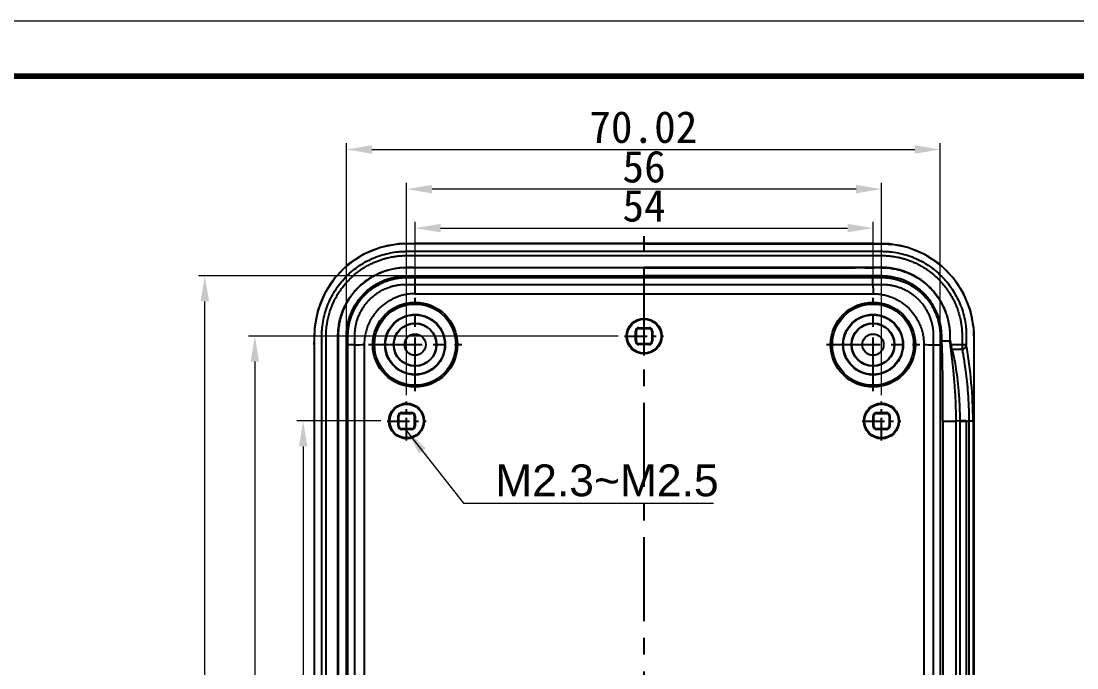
# Model space of a CAD drawing. Header units: millimetres. Extents: x 209 to 585, y 129 to 391.
# Drawn here: x 333.1 to 457.6, y 314.4 to 390.7 of the extents above; entities that cross this region are included whole.
import ezdxf

# ---------------------------------------------------------------- set-up
doc = ezdxf.new("R2010")
doc.units = ezdxf.units.MM
doc.linetypes.add('CENTER', pattern=[50.8, 31.75, -6.35, 6.35, -6.35])
doc.layers.add('02___PRT_ALL_AXES', color=7, linetype='Continuous')
doc.layers.add('06___PRT_ALL_SURFS', color=7, linetype='Continuous')
doc.layers.add('dim', color=82, linetype='Continuous', lineweight=9)
doc.layers.add('from', color=7, linetype='Continuous', lineweight=13)
doc.styles.add('宋体', font='SimSun.ttf')
doc.dimstyles.new('YanXiu', dxfattribs={"dimscale": 1.5, "dimtxt": 2.5, "dimasz": 2.2, "dimexe": 0.65, "dimexo": 0.65, "dimgap": 0.5, "dimtad": 1, "dimdsep": 46, "dimtxsty": '宋体', "dimcen": 0, "dimclrd": 3, "dimclre": 3, "dimclrt": 3, "dimazin": 2, "dimtfac": 1, "dimtofl": 0, "dimtmove": 0, "dimatfit": 3, "dimfxl": 0, "dimlwd": 5, "dimlwe": 5, "dimarcsym": 0})

# ---------------------------------------------------------------- blocks, each defined once
blk = doc.blocks.new('*D1')
at = {"layer": 'Defpoints', "color": 0}
for p in [(404.22, 353.54), (360.62, 253.54), (404.22, 253.54)]:
    blk.add_point(p, dxfattribs=at)
at = {"layer": 'dim', "color": 3, "lineweight": 5}
for p, q in [((403.47, 353.54), (359.87, 353.54)), ((360.62, 350.54), (360.62, 256.54)), ((403.47, 253.54), (359.87, 253.54))]:
    blk.add_line(p, q, dxfattribs=at)
at = {"layer": 'dim', "color": 3}
for points in [[(360.12, 350.54), (361.12, 350.54), (360.62, 353.54)], [(360.12, 256.54), (361.12, 256.54), (360.62, 253.54)]]:
    blk.add_solid(points, dxfattribs=at)
at = {"layer": 'dim', "color": 3, "insert": (358, 303.54), "char_height": 3.75, "attachment_point": 5, "rotation": 90, "style": '宋体'}
blk.add_mtext('100', dxfattribs=at)
blk = doc.blocks.new('*D2')
at = {"layer": 'Defpoints', "color": 0}
for p in [(376.22, 343.54), (366.32, 263.54), (376.22, 263.54)]:
    blk.add_point(p, dxfattribs=at)
at = {"layer": 'dim', "color": 3, "lineweight": 5}
for p, q in [((375.47, 343.54), (365.57, 343.54)), ((366.32, 340.54), (366.32, 266.54)), ((375.47, 263.54), (365.57, 263.54))]:
    blk.add_line(p, q, dxfattribs=at)
at = {"layer": 'dim', "color": 3}
for points in [[(365.82, 340.54), (366.82, 340.54), (366.32, 343.54)], [(365.82, 266.54), (366.82, 266.54), (366.32, 263.54)]]:
    blk.add_solid(points, dxfattribs=at)
at = {"layer": 'dim', "color": 3, "insert": (363.7, 303.54), "char_height": 3.75, "attachment_point": 5, "rotation": 90, "style": '宋体'}
blk.add_mtext('80', dxfattribs=at)
blk = doc.blocks.new('*D3')
at = {"layer": 'Defpoints', "color": 0}
for p in [(378.52, 370.87), (378.52, 345.83), (434.52, 345.83)]:
    blk.add_point(p, dxfattribs=at)
at = {"layer": 'dim', "color": 3, "lineweight": 5}
for p, q in [((378.52, 346.58), (378.52, 371.62)), ((434.52, 346.58), (434.52, 371.62)), ((431.52, 370.87), (381.52, 370.87))]:
    blk.add_line(p, q, dxfattribs=at)
at = {"layer": 'dim', "color": 3}
for points in [[(381.52, 371.37), (381.52, 370.37), (378.52, 370.87)], [(431.52, 371.37), (431.52, 370.37), (434.52, 370.87)]]:
    blk.add_solid(points, dxfattribs=at)
at = {"layer": 'dim', "color": 3, "insert": (406.52, 373.5), "char_height": 3.75, "attachment_point": 5, "style": '宋体'}
blk.add_mtext('56', dxfattribs=at)
blk = doc.blocks.new('*D4')
at = {"layer": 'Defpoints', "color": 0}
for p in [(433.52, 366.27), (379.52, 358.04), (433.52, 358.04)]:
    blk.add_point(p, dxfattribs=at)
at = {"layer": 'dim', "color": 3, "lineweight": 5}
for p, q in [((379.52, 358.78), (379.52, 367.02)), ((382.52, 366.27), (430.52, 366.27)), ((433.52, 358.78), (433.52, 367.02))]:
    blk.add_line(p, q, dxfattribs=at)
at = {"layer": 'dim', "color": 3}
for points in [[(382.52, 366.77), (382.52, 365.77), (379.52, 366.27)], [(430.52, 366.77), (430.52, 365.77), (433.52, 366.27)]]:
    blk.add_solid(points, dxfattribs=at)
at = {"layer": 'dim', "color": 3, "insert": (406.52, 368.89), "char_height": 3.75, "attachment_point": 5, "style": '宋体'}
blk.add_mtext('54', dxfattribs=at)
blk = doc.blocks.new('*D9')
at = {"layer": 'Defpoints', "color": 0}
for p in [(354.72, 360.64), (406.52, 360.64), (406.52, 245.46)]:
    blk.add_point(p, dxfattribs=at)
at = {"layer": 'dim', "color": 3, "lineweight": 5}
for p, q in [((405.77, 360.64), (353.97, 360.64)), ((354.72, 248.46), (354.72, 357.64)), ((405.77, 245.46), (353.97, 245.46))]:
    blk.add_line(p, q, dxfattribs=at)
at = {"layer": 'dim', "color": 3}
for points in [[(354.22, 357.64), (355.22, 357.64), (354.72, 360.64)], [(354.22, 248.46), (355.22, 248.46), (354.72, 245.46)]]:
    blk.add_solid(points, dxfattribs=at)
at = {"layer": 'dim', "color": 3, "insert": (352.1, 303.05), "char_height": 3.75, "attachment_point": 5, "rotation": 90, "style": '宋体'}
blk.add_mtext('115.17', dxfattribs=at)
blk = doc.blocks.new('*D10')
at = {"layer": 'Defpoints', "color": 0}
for p in [(441.44, 375.54), (371.42, 352.53), (441.44, 352.53)]:
    blk.add_point(p, dxfattribs=at)
at = {"layer": 'dim', "color": 3, "lineweight": 5}
for p, q in [((371.42, 353.28), (371.42, 376.29)), ((441.44, 353.28), (441.44, 376.29)), ((374.42, 375.54), (438.44, 375.54))]:
    blk.add_line(p, q, dxfattribs=at)
at = {"layer": 'dim', "color": 3}
for points in [[(374.42, 376.04), (374.42, 375.04), (371.42, 375.54)], [(438.44, 376.04), (438.44, 375.04), (441.44, 375.54)]]:
    blk.add_solid(points, dxfattribs=at)
at = {"layer": 'dim', "color": 3, "insert": (406.43, 378.16), "char_height": 3.75, "attachment_point": 5, "style": '宋体'}
blk.add_mtext('70.02', dxfattribs=at)

msp = doc.modelspace()

# ---------------------------------------------------------------- linework, layer by layer
at = {"color": 7, "linetype": 'Continuous'}
for p, q in [((406.519, 361.609), (406.519, 361.635)), ((379.519, 358.535), (433.519, 358.535)), ((405.519, 352.935), (405.519, 354.135)), ((405.615, 354.135), (405.519, 354.135)), ((405.615, 352.935), (405.615, 354.135)), ((405.919, 354.439), (405.919, 354.535)), ((405.919, 354.535), (407.119, 354.535)), ((405.919, 354.439), (407.119, 354.439)), ((407.119, 354.439), (407.119, 354.535)), ((407.423, 354.135), (407.423, 352.935)), ((407.423, 354.135), (407.519, 354.135)), ((407.519, 354.135), (407.519, 352.935)), ((405.615, 352.935), (405.519, 352.935)), ((405.919, 352.631), (405.919, 352.535)), ((407.119, 352.631), (405.919, 352.631)), ((407.119, 352.535), (405.919, 352.535)), ((407.119, 352.631), (407.119, 352.535)), ((407.423, 352.935), (407.519, 352.935)), ((441.62, 352.982), (442.617, 352.982)), ((442.62, 353.101), (442.594, 353.099)), ((444.521, 352.521), (442.733, 352.521)), ((444.021, 352.521), (444.021, 352.022)), ((442.836, 352.022), (444.021, 352.022)), ((377.519, 342.935), (377.519, 344.135)), ((377.615, 344.135), (377.519, 344.135)), ((377.615, 342.935), (377.615, 344.135)), ((377.919, 344.439), (377.919, 344.535)), ((377.919, 344.535), (379.119, 344.535)), ((377.919, 344.439), (379.119, 344.439)), ((379.119, 344.439), (379.119, 344.535)), ((379.423, 344.135), (379.423, 342.935)), ((379.423, 344.135), (379.519, 344.135)), ((379.519, 344.135), (379.519, 342.935)), ((433.519, 342.935), (433.519, 344.135)), ((433.615, 344.135), (433.519, 344.135)), ((433.615, 342.935), (433.615, 344.135)), ((433.919, 344.439), (433.919, 344.535)), ((433.919, 344.535), (435.119, 344.535)), ((433.919, 344.439), (435.119, 344.439)), ((435.119, 344.439), (435.119, 344.535)), ((435.423, 344.135), (435.423, 342.935)), ((435.423, 344.135), (435.519, 344.135)), ((435.519, 344.135), (435.519, 342.935)), ((377.615, 342.935), (377.519, 342.935)), ((377.919, 342.631), (377.919, 342.535)), ((379.119, 342.631), (377.919, 342.631)), ((379.119, 342.535), (377.919, 342.535)), ((379.119, 342.631), (379.119, 342.535)), ((379.423, 342.935), (379.519, 342.935)), ((433.615, 342.935), (433.519, 342.935)), ((433.919, 342.631), (433.919, 342.535)), ((435.119, 342.631), (433.919, 342.631)), ((435.119, 342.535), (433.919, 342.535)), ((435.119, 342.631), (435.119, 342.535)), ((435.423, 342.935), (435.519, 342.935)), ((441.767, 343.535), (441.767, 263.535)), ((441.767, 343.535), (443.318, 343.535)), ((443.789, 343.548), (443.318, 343.535)), ((443.318, 263.535), (443.318, 343.535)), ((444.503, 343.548), (443.789, 343.548)), ((443.789, 343.548), (443.803, 343.535)), ((443.803, 343.535), (444.489, 343.535)), ((443.803, 263.535), (443.803, 343.535)), ((444.503, 343.548), (444.489, 343.535)), ((444.489, 343.535), (444.489, 263.535)), ((444.503, 343.548), (444.503, 263.522)), ((445.312, 343.535), (444.819, 343.535)), ((444.819, 343.534), (444.819, 263.535)), ((445.312, 343.535), (445.312, 263.535))]:
    msp.add_line(p, q, dxfattribs=at)
at = {"color": 1, "linetype": 'CENTER', "ltscale": 0.2}
for p, q in [((379.519, 347.035), (379.519, 358.035)), ((374.019, 352.535), (385.019, 352.535))]:
    msp.add_line(p, q, dxfattribs=at)
at = {"color": 1, "linetype": 'CENTER', "ltscale": 0.083491}
for p, q in [((406.519, 351.239), (406.519, 355.831)), ((404.223, 353.535), (408.815, 353.535)), ((378.519, 341.239), (378.519, 345.831)), ((434.519, 341.239), (434.519, 345.831)), ((376.223, 343.535), (380.815, 343.535)), ((432.223, 343.535), (436.815, 343.535))]:
    msp.add_line(p, q, dxfattribs=at)
at = {"color": 7, "linetype": 'Continuous'}
for centre, radius in [((379.519, 352.535), 5), ((379.519, 352.535), 4.79), ((379.519, 352.535), 3.5), ((379.519, 352.535), 2.535), ((379.519, 352.535), 2.5), ((406.519, 353.535), 2.087), ((406.519, 353.535), 2), ((379.519, 352.535), 1.25), ((378.519, 343.535), 2.087), ((378.519, 343.535), 2), ((434.519, 343.535), 2.087), ((434.519, 343.535), 2)]:
    msp.add_circle(centre, radius, dxfattribs=at)
for centre, radius, start, end in [((27.281, 360.377), 352.243, 359.70042, 359.879), ((785.757, 360.377), 352.243, 180.121, 180.29958), ((405.919, 354.135), 0.4, 90, 180), ((405.919, 354.135), 0.304, 90, 180), ((407.119, 354.135), 0.4, 0, 90), ((407.119, 354.135), 0.304, 0, 90), ((371.591, 777.692), 425.161, 270.11182, 270.25977), ((405.919, 352.935), 0.4, 180, 270), ((405.919, 352.935), 0.304, 180, 270), ((407.119, 352.935), 0.4, 270, 0), ((407.119, 352.935), 0.304, 270, 0), ((441.447, 777.692), 425.161, 269.74023, 269.88818), ((402.415, 344.961), 40.994, 11.284, 11.45016), ((401.596, 344.797), 41.856, 10.63393, 11.44322), ((444.021, 352.522), 0.5, 269.99195, 359.89233), ((393.215, 343.474), 52.097, 0.06682, 10.00008), ((377.919, 344.135), 0.4, 90, 180), ((377.919, 344.135), 0.304, 90, 180), ((379.119, 344.135), 0.4, 0, 90), ((379.119, 344.135), 0.304, 0, 90), ((433.919, 344.135), 0.4, 90, 180), ((433.919, 344.135), 0.304, 90, 180), ((435.119, 344.135), 0.4, 0, 90), ((435.119, 344.135), 0.304, 0, 90), ((377.919, 342.935), 0.4, 180, 270), ((377.919, 342.935), 0.304, 180, 270), ((379.119, 342.935), 0.4, 270, 0), ((379.119, 342.935), 0.304, 270, 0), ((433.919, 342.935), 0.4, 180, 270), ((433.919, 342.935), 0.304, 180, 270), ((435.119, 342.935), 0.4, 270, 0), ((435.119, 342.935), 0.304, 270, 0)]:
    msp.add_arc(centre, radius, start, end, dxfattribs=at)
for points, start_tangent, end_tangent in [([(406.519, 364.428), (399.519, 364.428), (396.019, 364.428), (392.519, 364.428), (389.019, 364.428), (385.519, 364.428), (383.769, 364.428), (382.019, 364.428), (380.268, 364.428), (379.521, 364.428)], (-1, 0), (-0.9999989, 0.0014784)), ([(406.519, 364.428), (413.519, 364.428), (417.019, 364.428), (420.519, 364.428), (424.019, 364.428), (427.519, 364.428), (429.269, 364.428), (431.019, 364.428), (432.77, 364.428), (433.517, 364.428)], (1, 0), (0.9999989, 0.0014784)), ([(406.519, 243.533), (399.519, 243.533), (396.019, 243.533), (392.519, 243.533), (389.019, 243.533), (385.519, 243.533), (383.769, 243.533), (382.019, 243.533), (380.269, 243.533), (379.394, 243.533), (378.519, 243.533), (378.028, 243.545), (377.539, 243.581), (376.568, 243.725), (375.615, 243.963), (374.691, 244.294), (372.962, 245.218), (371.446, 246.462), (370.202, 247.978), (369.278, 249.707), (368.947, 250.632), (368.709, 251.584), (368.565, 252.555), (368.529, 253.044), (368.517, 253.535), (368.517, 254.316), (368.517, 255.098), (368.517, 256.66), (368.517, 259.785), (368.517, 262.91), (368.517, 266.035), (368.517, 272.285), (368.517, 278.535), (368.517, 284.785), (368.517, 291.035), (368.517, 303.535), (368.517, 316.035), (368.517, 322.285), (368.517, 328.535), (368.517, 334.785), (368.517, 341.035), (368.517, 344.16), (368.517, 347.285), (368.517, 350.41), (368.517, 351.973), (368.517, 352.754), (368.517, 353.535), (368.529, 354.026), (368.565, 354.515), (368.709, 355.486), (368.947, 356.439), (369.278, 357.363), (370.202, 359.092), (371.446, 360.608), (372.962, 361.852), (374.691, 362.776), (375.615, 363.107), (376.568, 363.345), (377.539, 363.489), (378.028, 363.525), (378.519, 363.538), (379.394, 363.538), (380.269, 363.538), (382.019, 363.538), (383.769, 363.538), (385.519, 363.538), (389.019, 363.538), (392.519, 363.538), (396.019, 363.538), (399.519, 363.538), (406.519, 363.538)], (-1, 0), (1, 0)), ([(406.519, 244.033), (404.319, 244.033), (402.279, 244.033), (400.386, 244.033), (398.631, 244.033), (397.003, 244.033), (395.492, 244.033), (394.092, 244.033), (392.796, 244.033), (391.595, 244.033), (390.481, 244.033), (389.446, 244.033), (388.48, 244.033), (387.579, 244.033), (386.741, 244.033), (385.966, 244.033), (385.249, 244.033), (384.582, 244.033), (383.961, 244.033), (383.383, 244.033), (382.853, 244.033), (382.368, 244.033), (381.921, 244.033), (381.51, 244.032), (381.128, 244.032), (380.772, 244.032), (380.436, 244.032), (380.122, 244.033), (379.83, 244.033), (379.561, 244.033), (379.319, 244.032), (379.099, 244.032), (378.894, 244.031), (378.696, 244.032), (378.498, 244.033), (378.293, 244.036), (378.075, 244.043), (377.843, 244.056), (377.602, 244.077), (377.351, 244.105), (377.084, 244.142), (376.791, 244.191), (376.465, 244.257), (376.106, 244.344), (375.719, 244.454), (375.302, 244.594), (374.868, 244.762), (374.418, 244.963), (373.942, 245.208), (373.435, 245.507), (372.896, 245.875), (372.325, 246.329), (371.737, 246.879), (371.217, 247.454), (370.802, 247.99), (370.469, 248.486), (370.199, 248.945), (369.977, 249.372), (369.79, 249.779), (369.632, 250.17), (369.505, 250.529), (369.401, 250.858), (369.318, 251.162), (369.25, 251.441), (369.195, 251.7), (369.152, 251.938), (369.117, 252.156), (369.09, 252.354), (369.07, 252.532), (369.054, 252.689), (369.043, 252.826), (369.034, 252.95), (369.028, 253.068), (369.023, 253.187), (369.02, 253.313), (369.017, 253.452), (369.016, 253.61), (369.015, 253.79), (369.016, 253.995), (369.016, 254.226), (369.017, 254.486), (369.017, 254.774), (369.016, 255.087), (369.016, 255.419), (369.016, 255.775), (369.016, 256.159), (369.016, 256.576), (369.017, 257.031), (369.017, 257.53), (369.017, 258.076), (369.017, 258.674), (369.017, 259.317), (369.016, 260.006), (369.016, 260.749), (369.016, 261.553), (369.016, 262.422), (369.016, 263.354), (369.016, 264.353), (369.016, 265.426), (369.016, 266.581), (369.016, 267.827), (369.016, 269.173), (369.016, 270.625), (369.016, 272.192), (369.016, 273.881), (369.016, 275.702), (369.016, 277.665), (369.016, 279.781), (369.016, 282.062), (369.016, 284.521), (369.016, 287.171), (369.016, 290.028), (369.016, 293.107), (369.016, 296.425), (369.016, 300.001), (369.016, 303.856), (369.016, 308.01), (369.016, 312.33), (369.016, 316.37), (369.016, 319.93), (369.016, 323.073), (369.016, 325.884), (369.016, 328.407), (369.016, 330.679), (369.016, 332.736), (369.016, 334.603), (369.016, 336.302), (369.016, 337.85), (369.016, 339.263), (369.016, 340.555), (369.016, 341.738), (369.016, 342.825), (369.016, 343.828), (369.016, 344.758), (369.016, 345.616), (369.016, 346.405), (369.016, 347.13), (369.017, 347.798), (369.017, 348.419), (369.017, 348.995), (369.017, 349.521), (369.017, 350.001), (369.016, 350.44), (369.016, 350.842), (369.016, 351.212), (369.016, 351.556), (369.016, 351.878), (369.017, 352.182), (369.017, 352.468), (369.017, 352.731), (369.016, 352.968), (369.015, 353.183), (369.016, 353.375), (369.017, 353.546), (369.019, 353.701), (369.022, 353.845), (369.027, 353.986), (369.035, 354.131), (369.046, 354.288), (369.062, 354.465), (369.084, 354.664), (369.113, 354.883), (369.15, 355.12), (369.197, 355.378), (369.256, 355.657), (369.331, 355.958), (369.424, 356.287), (369.541, 356.647), (369.687, 357.042), (369.866, 357.463), (370.083, 357.909), (370.345, 358.382), (370.664, 358.882), (371.049, 359.408), (371.516, 359.958), (372.082, 360.525), (372.695, 361.044), (373.271, 361.457), (373.803, 361.784), (374.293, 362.046), (374.748, 362.257), (375.178, 362.431), (375.589, 362.574), (375.966, 362.688), (376.313, 362.778), (376.632, 362.848), (376.92, 362.902), (377.182, 362.943), (377.422, 362.974), (377.647, 362.997), (377.862, 363.015), (378.063, 363.027), (378.247, 363.033), (378.417, 363.036), (378.58, 363.038), (378.744, 363.039), (378.914, 363.039), (379.095, 363.038), (379.294, 363.038), (379.516, 363.037), (379.763, 363.037), (380.032, 363.037), (380.321, 363.038), (380.63, 363.038), (380.959, 363.038), (381.31, 363.038), (381.687, 363.038), (382.095, 363.038), (382.538, 363.037), (383.022, 363.037), (383.55, 363.038), (384.124, 363.038), (384.74, 363.038), (385.402, 363.038), (386.114, 363.038), (386.884, 363.038), (387.716, 363.038), (388.611, 363.038), (389.569, 363.038), (390.596, 363.038), (391.702, 363.038), (392.894, 363.038), (394.182, 363.038), (395.572, 363.038), (397.071, 363.038), (398.688, 363.038), (400.431, 363.038), (402.31, 363.038), (404.335, 363.038), (406.519, 363.038)], (-1, 0), (1, 0)), ([(406.519, 363.538), (413.519, 363.538), (417.019, 363.538), (420.519, 363.538), (424.019, 363.538), (427.519, 363.538), (429.269, 363.538), (431.019, 363.538), (432.769, 363.538), (433.644, 363.538), (434.519, 363.538), (435.01, 363.525), (435.499, 363.489), (436.47, 363.345), (437.422, 363.107), (438.347, 362.776), (440.076, 361.852), (441.592, 360.608), (442.836, 359.092), (443.76, 357.363), (444.091, 356.439), (444.329, 355.486), (444.473, 354.515), (444.509, 354.026), (444.521, 353.535), (444.521, 352.754), (444.521, 352.521)], (1, 0), (-0.000458, -0.9999999)), ([(406.519, 363.038), (408.633, 363.038), (410.598, 363.038), (412.425, 363.038), (414.126, 363.038), (415.708, 363.038), (417.18, 363.038), (418.548, 363.038), (419.819, 363.038), (421, 363.038), (422.1, 363.038), (423.125, 363.038), (424.084, 363.038), (424.981, 363.038), (425.817, 363.038), (426.593, 363.038), (427.314, 363.038), (427.986, 363.038), (428.614, 363.038), (429.199, 363.038), (429.739, 363.037), (430.237, 363.037), (430.696, 363.037), (431.12, 363.038), (431.513, 363.038), (431.88, 363.038), (432.225, 363.038), (432.55, 363.038), (432.854, 363.037), (433.138, 363.037), (433.398, 363.037), (433.634, 363.038), (433.85, 363.038), (434.053, 363.039), (434.25, 363.039), (434.447, 363.038), (434.652, 363.036), (434.869, 363.031), (435.1, 363.02), (435.342, 363.002), (435.594, 362.976), (435.865, 362.942), (436.164, 362.894), (436.497, 362.829), (436.863, 362.744), (437.261, 362.633), (437.686, 362.494), (438.128, 362.325), (438.593, 362.12), (439.089, 361.867), (439.62, 361.552), (440.189, 361.16), (440.787, 360.677), (441.354, 360.136), (441.832, 359.602), (442.221, 359.101), (442.539, 358.632), (442.801, 358.194), (443.021, 357.779), (443.208, 357.382), (443.365, 357.005), (443.494, 356.655), (443.6, 356.333), (443.687, 356.034), (443.758, 355.757), (443.816, 355.5), (443.863, 355.263), (443.901, 355.044), (443.931, 354.844), (443.954, 354.664), (443.972, 354.502), (443.986, 354.359), (443.996, 354.231), (444.004, 354.11), (444.01, 353.992), (444.015, 353.869), (444.019, 353.737), (444.021, 353.588), (444.022, 353.42), (444.023, 353.231), (444.022, 353.021), (444.021, 352.785), (444.021, 352.521)], (1, 0), (-0.0004814, -0.9999999)), ([(406.519, 245.435), (399.519, 245.435), (396.019, 245.435), (392.519, 245.435), (389.019, 245.435), (385.519, 245.435), (383.769, 245.435), (382.018, 245.435), (380.271, 245.435), (379.389, 245.435), (378.536, 245.435), (378.117, 245.445), (377.726, 245.474), (376.939, 245.591), (376.167, 245.784), (375.42, 246.051), (374.019, 246.8), (372.791, 247.808), (371.784, 249.035), (371.035, 250.436), (370.768, 251.183), (370.574, 251.955), (370.458, 252.742), (370.429, 253.133), (370.419, 253.552), (370.419, 254.312), (370.419, 255.099), (370.419, 256.659), (370.419, 259.785), (370.419, 262.91), (370.419, 266.035), (370.419, 272.285), (370.419, 278.535), (370.419, 284.785), (370.419, 291.035), (370.419, 303.535), (370.419, 316.035), (370.419, 322.285), (370.419, 328.535), (370.419, 334.785), (370.419, 341.035), (370.419, 344.16), (370.419, 347.285), (370.419, 350.411), (370.419, 351.971), (370.419, 352.759), (370.419, 353.518), (370.429, 353.937), (370.458, 354.328), (370.574, 355.115), (370.768, 355.887), (371.035, 356.634), (371.784, 358.035), (372.791, 359.263), (374.019, 360.27), (375.42, 361.019), (376.167, 361.286), (376.939, 361.48), (377.726, 361.596), (378.117, 361.625), (378.536, 361.635), (379.389, 361.635), (380.271, 361.635), (382.018, 361.635), (383.769, 361.635), (385.519, 361.635), (389.019, 361.635), (392.519, 361.635), (396.019, 361.635), (399.519, 361.635), (406.519, 361.635)], (-1, 0), (1, 0)), ([(406.519, 361.609), (403.694, 361.609), (400.935, 361.609), (398.311, 361.609), (395.893, 361.609), (393.732, 361.609), (391.804, 361.609), (390.06, 361.609), (388.483, 361.609), (387.076, 361.609), (385.833, 361.609), (384.727, 361.609), (383.721, 361.609), (382.777, 361.609), (381.885, 361.609), (381.07, 361.609), (380.331, 361.609), (379.634, 361.609), (378.945, 361.61), (378.252, 361.604), (377.563, 361.552), (376.882, 361.441), (376.218, 361.274), (375.527, 361.034), (374.776, 360.689), (373.95, 360.191), (373.109, 359.529), (372.348, 358.741), (371.721, 357.891), (371.257, 357.064), (370.94, 356.318), (370.723, 355.635), (370.575, 354.979), (370.482, 354.31), (370.446, 353.631), (370.445, 352.948), (370.445, 352.277), (370.445, 351.613), (370.445, 350.928), (370.445, 350.186), (370.445, 349.373), (370.445, 348.486), (370.445, 347.52), (370.445, 346.462), (370.445, 345.297), (370.445, 344.012), (370.445, 342.595), (370.445, 341.034), (370.445, 339.317), (370.445, 337.426), (370.445, 335.339), (370.445, 333.046), (370.445, 330.545), (370.445, 327.838), (370.445, 324.924), (370.445, 321.804), (370.445, 318.454), (370.445, 314.847), (370.445, 310.951), (370.445, 306.739), (370.445, 302.263), (370.445, 297.704), (370.445, 293.253), (370.445, 289.077), (370.445, 285.231), (370.445, 281.741), (370.445, 278.625), (370.445, 275.858), (370.445, 273.378), (370.445, 271.125), (370.445, 269.039), (370.445, 267.108), (370.445, 265.352), (370.445, 263.781), (370.445, 262.385), (370.445, 261.149), (370.445, 260.052), (370.445, 259.058), (370.445, 258.132), (370.445, 257.251), (370.445, 256.432), (370.445, 255.689), (370.445, 254.995), (370.445, 254.318), (370.444, 253.636), (370.466, 252.955), (370.544, 252.278), (370.676, 251.62), (370.871, 250.947), (371.156, 250.223), (371.571, 249.422), (372.148, 248.576), (372.867, 247.77), (373.684, 247.069), (374.519, 246.522), (375.292, 246.134), (375.999, 245.864), (376.669, 245.676), (377.34, 245.548), (378.028, 245.476), (378.72, 245.46), (379.409, 245.461), (380.085, 245.461), (380.772, 245.461), (381.507, 245.461), (382.314, 245.461), (383.198, 245.461), (384.162, 245.461), (385.218, 245.461), (386.382, 245.461), (387.67, 245.461), (389.091, 245.461), (390.649, 245.461), (392.351, 245.461), (394.229, 245.461), (396.334, 245.461), (398.681, 245.461), (401.207, 245.461), (403.842, 245.461), (406.519, 245.461)], (-1, 0), (1, 0)), ([(442.62, 353.101), (442.619, 353.518), (442.609, 353.937), (442.58, 354.328), (442.463, 355.115), (442.27, 355.887), (442.003, 356.634), (441.254, 358.035), (440.246, 359.263), (439.019, 360.27), (437.618, 361.019), (436.871, 361.286), (436.098, 361.48), (435.312, 361.596), (434.921, 361.625), (434.501, 361.635), (433.649, 361.635), (432.767, 361.635), (431.019, 361.635), (429.269, 361.635), (427.519, 361.635), (424.019, 361.635), (420.519, 361.635), (417.019, 361.635), (413.519, 361.635), (406.519, 361.635)], (0.0020454, 0.9999979), (-1, 0)), ([(406.519, 361.609), (413.519, 361.609), (417.019, 361.609), (420.519, 361.609), (424.019, 361.609), (427.519, 361.609), (429.269, 361.609), (431.019, 361.609), (432.767, 361.609), (433.649, 361.609), (434.501, 361.609), (434.919, 361.599), (435.31, 361.57), (436.093, 361.454), (436.863, 361.261), (437.608, 360.994), (439.005, 360.248), (440.228, 359.244), (441.232, 358.021), (441.978, 356.624), (442.245, 355.879), (442.438, 355.11), (442.554, 354.326), (442.583, 353.935), (442.593, 353.518), (442.594, 353.099)], (1, 0), (-0.0020695, -0.9999979)), ([(406.519, 246.435), (399.519, 246.435), (396.019, 246.435), (392.519, 246.435), (389.019, 246.435), (385.519, 246.435), (383.769, 246.435), (382.018, 246.435), (380.271, 246.435), (379.387, 246.435), (378.545, 246.435), (378.163, 246.444), (377.826, 246.469), (377.133, 246.572), (376.458, 246.741), (375.802, 246.976), (374.574, 247.632), (373.498, 248.515), (372.615, 249.591), (371.959, 250.818), (371.725, 251.474), (371.556, 252.149), (371.453, 252.842), (371.428, 253.18), (371.419, 253.56), (371.419, 254.31), (371.419, 255.1), (371.419, 256.659), (371.419, 259.785), (371.419, 262.91), (371.419, 266.035), (371.419, 272.285), (371.419, 278.535), (371.419, 284.785), (371.419, 291.035), (371.419, 303.535), (371.419, 316.035), (371.419, 322.285), (371.419, 328.535), (371.419, 334.785), (371.419, 341.035), (371.419, 344.16), (371.419, 347.285), (371.419, 350.411), (371.419, 351.97), (371.419, 352.761), (371.419, 353.51), (371.428, 353.891), (371.453, 354.228), (371.556, 354.921), (371.725, 355.596), (371.959, 356.252), (372.615, 357.48), (373.498, 358.556), (374.574, 359.439), (375.802, 360.095), (376.458, 360.329), (377.133, 360.498), (377.826, 360.601), (378.163, 360.626), (378.545, 360.635), (379.387, 360.635), (380.271, 360.635), (382.018, 360.635), (383.769, 360.635), (385.519, 360.635), (389.019, 360.635), (392.519, 360.635), (396.019, 360.635), (399.519, 360.635), (406.519, 360.635)], (-1, 0), (1, 0)), ([(371.601, 352.53), (371.601, 352.747), (371.601, 352.94), (371.6, 353.112), (371.6, 353.268), (371.6, 353.407), (371.601, 353.535), (371.603, 353.659), (371.606, 353.784), (371.611, 353.914), (371.619, 354.045), (371.631, 354.18), (371.646, 354.326), (371.667, 354.487), (371.694, 354.663), (371.728, 354.855), (371.771, 355.062), (371.825, 355.286), (371.893, 355.526), (371.975, 355.781), (372.069, 356.039), (372.173, 356.291), (372.285, 356.536), (372.408, 356.78), (372.546, 357.028), (372.706, 357.288), (372.895, 357.565), (373.12, 357.862), (373.388, 358.177), (373.697, 358.497), (374.03, 358.8), (374.372, 359.074), (374.713, 359.313), (375.038, 359.515), (375.342, 359.681), (375.623, 359.819), (375.885, 359.933), (376.128, 360.027), (376.356, 360.107), (376.568, 360.173), (376.763, 360.227), (376.94, 360.271), (377.108, 360.308), (377.271, 360.34), (377.428, 360.366), (377.574, 360.388), (377.711, 360.406), (377.842, 360.42), (377.974, 360.432), (378.108, 360.441), (378.24, 360.447), (378.368, 360.451), (378.497, 360.453), (378.634, 360.454), (378.784, 360.454), (378.947, 360.454), (379.125, 360.454), (379.317, 360.453), (379.526, 360.453)], (-0.0004379, 0.9999999), (0.9999993, -0.0011518)), ([(379.523, 359.633), (379.524, 360.049), (379.525, 360.342), (379.526, 360.453)], (0.0014874, 0.9999989), (0.1045984, 0.9945145)), ([(379.526, 360.453), (380.233, 360.453), (380.998, 360.453), (381.826, 360.453), (382.727, 360.453), (383.71, 360.453), (384.778, 360.453), (385.929, 360.453), (387.167, 360.453), (388.503, 360.453), (389.95, 360.453), (391.521, 360.453), (393.223, 360.453), (395.053, 360.453), (397.019, 360.453), (399.134, 360.453), (401.412, 360.453), (403.869, 360.453), (406.519, 360.453)], (0.9999993, -0.0011446), (1, 0)), ([(441.62, 352.982), (441.619, 353.51), (441.61, 353.891), (441.585, 354.228), (441.482, 354.921), (441.313, 355.596), (441.078, 356.252), (440.422, 357.48), (439.539, 358.556), (438.463, 359.439), (437.236, 360.095), (436.58, 360.329), (435.905, 360.498), (435.212, 360.601), (434.875, 360.626), (434.493, 360.635), (433.651, 360.635), (432.766, 360.635), (431.02, 360.635), (429.269, 360.635), (427.519, 360.635), (424.019, 360.635), (420.519, 360.635), (417.019, 360.635), (413.519, 360.635), (406.519, 360.635)], (0.0027045, 0.9999963), (-1, 0)), ([(406.519, 360.453), (409.162, 360.453), (411.613, 360.453), (413.888, 360.453), (415.999, 360.453), (417.963, 360.453), (419.791, 360.453), (421.491, 360.453), (423.062, 360.453), (424.511, 360.453), (425.85, 360.453), (427.092, 360.453), (428.248, 360.453), (429.32, 360.453), (430.309, 360.453), (431.216, 360.453), (432.047, 360.453), (432.811, 360.453), (433.512, 360.453)], (1, 0), (0.9999993, 0.0011451)), ([(433.515, 359.633), (433.514, 360.049), (433.513, 360.342), (433.512, 360.453)], (-0.0014965, 0.9999989), (-0.1022042, 0.9947634)), ([(433.512, 360.453), (433.726, 360.453), (433.921, 360.454), (434.1, 360.454), (434.264, 360.454), (434.414, 360.454), (434.551, 360.453), (434.68, 360.451), (434.809, 360.447), (434.942, 360.441), (435.077, 360.431), (435.209, 360.419), (435.339, 360.404), (435.471, 360.387), (435.611, 360.366), (435.762, 360.341), (435.921, 360.31), (436.088, 360.274), (436.265, 360.23), (436.457, 360.177), (436.664, 360.113), (436.883, 360.037), (437.114, 359.949), (437.36, 359.844), (437.622, 359.719), (437.902, 359.571), (438.202, 359.393), (438.52, 359.18), (438.855, 358.927), (439.201, 358.629), (439.55, 358.285), (439.862, 357.931), (440.115, 357.604), (440.32, 357.306), (440.489, 357.033), (440.63, 356.779), (440.755, 356.533), (440.868, 356.286), (440.971, 356.032), (441.065, 355.774), (441.148, 355.517), (441.216, 355.271), (441.272, 355.039), (441.317, 354.822), (441.351, 354.624), (441.377, 354.444), (441.396, 354.284), (441.411, 354.14), (441.421, 354.006), (441.429, 353.875), (441.433, 353.746), (441.436, 353.621), (441.437, 353.497), (441.438, 353.367), (441.438, 353.227), (441.438, 353.073), (441.437, 352.908), (441.437, 352.729), (441.437, 352.53)], (0.9999993, 0.0011515), (-0.0004415, -0.9999999)), ([(372.421, 352.532), (372.42, 352.753), (372.419, 352.949), (372.418, 353.125), (372.417, 353.282), (372.416, 353.421), (372.415, 353.547), (372.416, 353.665), (372.417, 353.78), (372.42, 353.893), (372.426, 354.005), (372.435, 354.122), (372.447, 354.251), (372.465, 354.395), (372.487, 354.552), (372.515, 354.722), (372.552, 354.904), (372.598, 355.1), (372.656, 355.312), (372.727, 355.538), (372.808, 355.767), (372.898, 355.99), (372.996, 356.206), (373.104, 356.421), (373.225, 356.64), (373.365, 356.87), (373.531, 357.116), (373.73, 357.378), (373.966, 357.656), (374.238, 357.939), (374.533, 358.206), (374.835, 358.448), (375.136, 358.658), (375.424, 358.835), (375.692, 358.981), (375.941, 359.101), (376.172, 359.2), (376.387, 359.283), (376.589, 359.352), (376.778, 359.409), (376.949, 359.455), (377.105, 359.493), (377.252, 359.524), (377.395, 359.55), (377.535, 359.572), (377.666, 359.59), (377.788, 359.605), (377.905, 359.617), (378.019, 359.626), (378.133, 359.633), (378.247, 359.636), (378.364, 359.638), (378.487, 359.639), (378.621, 359.638), (378.771, 359.637), (378.936, 359.636), (379.115, 359.635), (379.31, 359.634), (379.523, 359.633)], (-0.0020223, 0.999998), (0.9999956, -0.0029522)), ([(379.523, 359.632), (381.205, 359.637), (382.893, 359.633), (384.581, 359.631), (386.269, 359.633), (389.644, 359.633), (393.019, 359.633), (399.769, 359.632), (406.519, 359.633)], (0.9999671, 0.0081168), (1, 0.0000001)), ([(406.519, 359.633), (413.269, 359.632), (420.019, 359.633), (423.394, 359.633), (426.769, 359.633), (428.456, 359.631), (430.145, 359.633), (431.833, 359.637), (433.515, 359.632)], (1, -0.0000001), (0.9999671, -0.0081168)), ([(433.515, 359.633), (433.732, 359.634), (433.93, 359.635), (434.112, 359.636), (434.277, 359.638), (434.426, 359.638), (434.56, 359.639), (434.683, 359.638), (434.8, 359.636), (434.915, 359.632), (435.03, 359.625), (435.145, 359.616), (435.26, 359.604), (435.378, 359.59), (435.504, 359.572), (435.638, 359.551), (435.779, 359.525), (435.924, 359.495), (436.08, 359.458), (436.249, 359.412), (436.433, 359.357), (436.627, 359.291), (436.832, 359.214), (437.049, 359.123), (437.28, 359.014), (437.527, 358.884), (437.792, 358.728), (438.074, 358.541), (438.37, 358.318), (438.676, 358.056), (438.983, 357.752), (439.259, 357.439), (439.482, 357.15), (439.662, 356.886), (439.81, 356.645), (439.935, 356.421), (440.043, 356.203), (440.141, 355.985), (440.232, 355.761), (440.313, 355.532), (440.385, 355.304), (440.444, 355.087), (440.491, 354.884), (440.528, 354.693), (440.556, 354.517), (440.578, 354.356), (440.594, 354.213), (440.606, 354.087), (440.614, 353.972), (440.619, 353.86), (440.621, 353.745), (440.622, 353.629), (440.622, 353.509), (440.622, 353.381), (440.621, 353.24), (440.62, 353.085), (440.618, 352.917), (440.617, 352.734), (440.617, 352.532)], (0.9999956, 0.0029511), (-0.0020315, -0.9999979)), ([(372.421, 352.531), (372.005, 352.531), (371.712, 352.53), (371.601, 352.53)], (-0.9999997, -0.0007204), (-0.9964645, -0.0840154)), ([(371.601, 254.54), (371.601, 255.166), (371.601, 255.841), (371.601, 256.57), (371.601, 257.354), (371.601, 258.203), (371.601, 259.13), (371.601, 260.145), (371.601, 261.25), (371.601, 262.448), (371.601, 263.742), (371.601, 265.143), (371.601, 266.66), (371.601, 268.301), (371.601, 270.074), (371.601, 271.987), (371.601, 274.048), (371.601, 276.268), (371.601, 278.659), (371.601, 281.233), (371.601, 284.004), (371.601, 286.989), (371.601, 290.201), (371.601, 293.653), (371.601, 297.37), (371.601, 301.363), (371.601, 305.684), (371.601, 310.261), (371.601, 314.756), (371.601, 318.806), (371.601, 322.395), (371.601, 325.59), (371.601, 328.456), (371.601, 331.04), (371.601, 333.38), (371.601, 335.506), (371.601, 337.442), (371.601, 339.208), (371.601, 340.823), (371.601, 342.302), (371.601, 343.66), (371.601, 344.909), (371.601, 346.064), (371.601, 347.13), (371.601, 348.107), (371.601, 349.001), (371.601, 349.822), (371.601, 350.581), (371.601, 351.284), (371.601, 351.933), (371.601, 352.53)], (0.0004371, 0.9999999), (-0.0004337, 0.9999999)), ([(372.421, 254.539), (372.421, 257.597), (372.422, 259.129), (372.421, 260.66), (372.42, 263.722), (372.421, 266.785), (372.422, 272.91), (372.421, 279.035), (372.421, 291.285), (372.421, 303.535), (372.421, 315.785), (372.421, 328.035), (372.422, 334.16), (372.421, 340.285), (372.42, 343.348), (372.421, 346.41), (372.422, 347.941), (372.421, 349.474), (372.421, 352.532)], (-0.0072291, 0.9999739), (0.0072291, 0.9999739)), ([(440.617, 352.532), (440.617, 349.474), (440.616, 347.941), (440.617, 346.41), (440.617, 343.348), (440.617, 340.285), (440.616, 334.16), (440.617, 328.035), (440.617, 315.785), (440.617, 303.535), (440.617, 291.285), (440.617, 279.035), (440.616, 272.91), (440.617, 266.785), (440.617, 263.722), (440.617, 260.66), (440.616, 259.129), (440.617, 257.597), (440.617, 254.539)], (0.0072291, -0.9999739), (-0.0072291, -0.9999739)), ([(440.617, 352.532), (441.033, 352.531), (441.326, 352.53), (441.437, 352.53)], (0.9999997, -0.0007101), (0.9962463, -0.0865642)), ([(441.437, 352.53), (441.437, 351.934), (441.437, 351.291), (441.437, 350.596), (441.437, 349.849), (441.437, 349.042), (441.437, 348.163), (441.437, 347.202), (441.437, 346.154), (441.437, 345.019), (441.437, 343.793), (441.437, 342.469), (441.437, 341.038), (441.437, 339.49), (441.437, 337.818), (441.437, 336.013), (441.437, 334.067), (441.437, 331.972), (441.437, 329.715), (441.437, 327.285), (441.437, 324.669), (441.437, 321.852), (441.437, 318.815), (441.437, 315.552), (441.437, 312.041), (441.437, 308.264), (441.437, 304.199), (441.437, 299.81), (441.437, 295.214), (441.437, 290.804), (441.437, 286.861), (441.437, 283.375), (441.437, 280.264), (441.437, 277.469), (441.437, 274.946), (441.437, 272.661), (441.437, 270.584), (441.437, 268.691), (441.437, 266.964), (441.437, 265.383), (441.437, 263.935), (441.437, 262.605), (441.437, 261.379), (441.437, 260.249), (441.437, 259.211), (441.437, 258.263), (441.437, 257.395), (441.437, 256.595), (441.437, 255.853), (441.437, 255.169), (441.437, 254.54)], (-0.0004335, -0.9999999), (0.0004376, -0.9999999)), ([(441.767, 343.535), (441.764, 345.517), (441.755, 347.178), (441.742, 348.528), (441.728, 349.64), (441.713, 350.556), (441.697, 351.313), (441.679, 351.938), (441.659, 352.431), (441.64, 352.781), (441.62, 352.982)], (0.0000078, 1), (-0.1601096, 0.9870992)), ([(443.318, 343.535), (443.284, 345.491), (443.185, 347.385), (443.044, 349.093), (442.888, 350.564), (442.744, 351.753), (442.645, 352.574), (442.617, 352.982)], (0.0000098, 1), (0.0526549, 0.9986128)), ([(442.836, 352.022), (442.824, 352.067), (442.8, 352.178), (442.768, 352.337), (442.733, 352.521)], (-0.5471354, 0.8370441), (-0.1845904, 0.9828155)), ([(443.789, 343.548), (443.75, 345.359), (443.638, 347.092), (443.472, 348.668), (443.279, 350.011), (443.09, 351.046), (442.935, 351.725), (442.836, 352.022)], (-0.0003013, 1), (-0.5471354, 0.8370441)), ([(444.021, 352.022), (444.064, 351.79), (444.156, 351.271), (444.284, 350.48), (444.431, 349.442), (444.577, 348.202), (444.7, 346.802), (444.787, 345.232), (444.819, 343.534)], (0.1832934, -0.9830583), (0.000081, -1)), ([(444.503, 343.548), (444.661, 343.535), (444.819, 343.534)], (1, 0), (1, 0))]:
    msp.add_spline(points, degree=3, dxfattribs=dict(at, start_tangent=start_tangent, end_tangent=end_tangent))
at = {"layer": '02___PRT_ALL_AXES', "color": 7, "linetype": 'Continuous'}
msp.add_circle((379.519, 352.535), 3.557, dxfattribs=at)
at = {"layer": '06___PRT_ALL_SURFS', "color": 1, "linetype": 'CENTER', "ltscale": 0.311354}
msp.add_line((406.519, 240.876), (406.519, 365.303), dxfattribs=at)
at = {"layer": '06___PRT_ALL_SURFS', "color": 7, "linetype": 'Continuous'}
for p, q in [((379.356, 364.428), (379.19, 364.429)), ((379.521, 364.428), (379.356, 364.428)), ((379.521, 364.454), (379.521, 364.428)), ((433.517, 364.454), (379.521, 364.454)), ((433.517, 364.454), (433.517, 364.428)), ((433.517, 364.428), (433.682, 364.428)), ((433.682, 364.428), (433.848, 364.429)), ((367.6, 352.534), (367.6, 254.536)), ((367.6, 352.534), (367.626, 352.533)), ((367.626, 352.533), (367.626, 352.18)), ((445.438, 352.534), (445.412, 352.533)), ((445.412, 352.533), (445.412, 352.18)), ((445.438, 254.536), (445.438, 352.534))]:
    msp.add_line(p, q, dxfattribs=at)
at = {"layer": '06___PRT_ALL_SURFS', "color": 1, "linetype": 'CENTER', "ltscale": 0.2}
for p, q in [((433.519, 347.035), (433.519, 358.035)), ((428.019, 352.535), (439.019, 352.535))]:
    msp.add_line(p, q, dxfattribs=at)
at = {"layer": '06___PRT_ALL_SURFS', "color": 7, "linetype": 'Continuous'}
for points in [[(379.521, 364.454), (377.596, 364.412), (375.429, 364), (373.408, 363.172), (371.598, 361.964), (370.063, 360.423), (368.861, 358.606), (368.042, 356.586), (367.64, 354.435), (367.6, 352.534)], [(445.438, 352.534), (445.398, 354.435), (444.996, 356.586), (444.177, 358.606), (442.975, 360.423), (441.44, 361.964), (439.629, 363.172), (437.609, 364), (435.442, 364.412), (433.517, 364.454)]]:
    msp.add_lwpolyline(points, dxfattribs=at)
for radius in [5, 4.79, 3.557, 3.5, 2.535, 2.5, 1.25]:
    msp.add_circle((433.519, 352.535), radius, dxfattribs=at)
for centre, radius, start, end in [((378.551, 353.503), 10.925, 96.60367, 173.46487), ((434.487, 353.503), 10.925, 6.53513, 83.39632), ((260.538, 352.495), 107.088, 0.02035, 0.19173), ((552.5, 352.495), 107.088, 179.80827, 179.97965)]:
    msp.add_arc(centre, radius, start, end, dxfattribs=at)
for points, start_tangent, end_tangent in [([(379.19, 364.429), (379.023, 364.429), (378.857, 364.429), (378.694, 364.429), (378.533, 364.427), (378.374, 364.425), (378.212, 364.421), (378.047, 364.415), (377.879, 364.406), (377.711, 364.395), (377.539, 364.38), (377.36, 364.363), (377.295, 364.355)], (-0.9999949, 0.0031996), (-0.9935057, -0.113782)), ([(433.848, 364.429), (434.015, 364.429), (434.181, 364.429), (434.344, 364.429), (434.505, 364.427), (434.664, 364.425), (434.826, 364.421), (434.991, 364.415), (435.159, 364.406), (435.327, 364.395), (435.499, 364.38), (435.678, 364.363), (435.743, 364.355)], (0.9999949, 0.0031996), (0.9935057, -0.113782)), ([(379.519, 358.535), (379.225, 358.527), (378.931, 358.506), (378.348, 358.42), (378.061, 358.355), (377.777, 358.276), (377.223, 358.078), (376.691, 357.827), (376.186, 357.524), (375.276, 356.778), (374.53, 355.868), (374.227, 355.363), (373.976, 354.831), (373.778, 354.277), (373.699, 353.993), (373.634, 353.706), (373.548, 353.123), (373.527, 352.829), (373.519, 352.535)], (-0.9999297, -0.0118611), (-0.0102715, -0.9999472)), ([(433.519, 358.535), (433.813, 358.527), (434.107, 358.506), (434.689, 358.42), (434.977, 358.355), (435.261, 358.276), (435.815, 358.078), (436.347, 357.827), (436.852, 357.524), (437.762, 356.778), (438.508, 355.868), (438.81, 355.363), (439.062, 354.831), (439.26, 354.277), (439.339, 353.993), (439.404, 353.706), (439.49, 353.123), (439.511, 352.829), (439.519, 352.535)], (0.9999297, -0.0118611), (0.0102715, -0.9999472)), ([(367.697, 354.746), (367.684, 354.627), (367.661, 354.374), (367.646, 354.146), (367.636, 353.941), (367.63, 353.75), (367.627, 353.567), (367.626, 353.386), (367.625, 353.204), (367.625, 353.026), (367.626, 352.854)], (-0.1126049, -0.9936398), (0.0030045, -0.9999955)), ([(445.341, 354.746), (445.353, 354.627), (445.376, 354.374), (445.392, 354.146), (445.402, 353.941), (445.407, 353.75), (445.411, 353.567), (445.412, 353.386), (445.413, 353.204), (445.413, 353.026), (445.412, 352.854)], (0.1126049, -0.9936398), (-0.0030045, -0.9999955)), ([(373.519, 352.535), (373.519, 349.473), (373.52, 347.941), (373.519, 346.41), (373.518, 343.348), (373.519, 340.285), (373.52, 334.16), (373.519, 328.035), (373.519, 315.785), (373.519, 303.535), (373.519, 291.285), (373.519, 279.035), (373.52, 272.91), (373.519, 266.785), (373.518, 263.723), (373.519, 260.66), (373.52, 259.129), (373.519, 257.598), (373.519, 254.535)], (-0.0102715, -0.9999472), (0.0102715, -0.9999472)), ([(439.519, 352.535), (439.519, 349.473), (439.517, 347.941), (439.519, 346.41), (439.52, 343.348), (439.519, 340.285), (439.518, 334.16), (439.519, 328.035), (439.519, 315.785), (439.519, 303.535), (439.519, 291.285), (439.519, 279.035), (439.518, 272.91), (439.519, 266.785), (439.52, 263.723), (439.519, 260.66), (439.517, 259.129), (439.519, 257.598), (439.519, 254.535)], (0.0102715, -0.9999472), (-0.0102715, -0.9999472)), ([(367.626, 352.18), (367.626, 351.973), (367.626, 350.41), (367.626, 347.285), (367.626, 344.16), (367.626, 341.035), (367.626, 334.785), (367.626, 328.535), (367.626, 322.285), (367.626, 316.035), (367.626, 303.535), (367.626, 291.035), (367.626, 284.785), (367.626, 278.535), (367.626, 272.285), (367.626, 266.035), (367.626, 262.91), (367.626, 259.785), (367.626, 256.66), (367.626, 255.097), (367.626, 254.893)], (-0.0009387, -0.9999996), (0.0009422, -0.9999996)), ([(445.412, 352.18), (445.412, 351.973), (445.412, 350.41), (445.412, 347.285), (445.412, 344.16), (445.412, 341.035), (445.412, 334.785), (445.412, 328.535), (445.412, 322.285), (445.412, 316.035), (445.412, 303.535), (445.412, 291.035), (445.412, 284.785), (445.412, 278.535), (445.412, 272.285), (445.412, 266.035), (445.412, 262.91), (445.412, 259.785), (445.412, 256.66), (445.412, 255.097), (445.412, 254.893)], (0.0009387, -0.9999996), (-0.0009422, -0.9999996))]:
    msp.add_spline(points, degree=3, dxfattribs=dict(at, start_tangent=start_tangent, end_tangent=end_tangent))
at = {"layer": 'from'}
msp.add_lwpolyline([(208.556, 129.396), (584.535, 129.396), (584.535, 390.668), (208.556, 390.668)], close=True, dxfattribs=at)
at = {"layer": 'from', "const_width": 0.648}
msp.add_lwpolyline([(215.035, 135.876), (215.035, 384.189), (578.056, 384.189), (578.056, 135.876), (215.035, 135.876)], dxfattribs=at)

# ---------------------------------------------------------------- texts
at = {"layer": 'dim', "color": 3, "insert": (388.963, 334.611), "char_height": 3.75, "attachment_point": 7, "style": '宋体'}
msp.add_mtext('{\\fArial|b0|i0|c0|p32;M2.3~M2.5}', dxfattribs=at)

# ---------------------------------------------------------------- dimensions: what is measured, and where the dimension line sits
at = {"layer": 'dim'}
for base, p1, p2, picture, middle in [((441.437, 375.536), (371.419, 352.53), (441.437, 352.53), '*D10', (406.428, 375.536)), ((378.519, 370.872), (434.519, 345.831), (378.519, 345.831), '*D3', (406.519, 370.872)), ((433.519, 366.267), (379.519, 358.035), (433.519, 358.035), '*D4', (406.519, 366.267))]:
    dim = msp.add_linear_dim(base=base, p1=p1, p2=p2, dimstyle='YanXiu', override={"dimasz": 2, "dimexe": 0.49975, "dimexo": 0.49975, "dimgap": 0.49975}, dxfattribs=at)
    dim.commit()
    dim.dimension.update_dxf_attribs({"geometry": picture, "text_midpoint": middle, "dimtype": 160})
for base, p1, p2, picture, middle in [((354.721, 360.635), (406.519, 245.461), (406.519, 360.635), '*D9', (354.721, 303.048)), ((360.623, 253.535), (404.223, 353.535), (404.223, 253.535), '*D1', (360.623, 303.535)), ((366.324, 263.535), (376.223, 343.535), (376.223, 263.535), '*D2', (366.324, 303.535))]:
    dim = msp.add_linear_dim(base=base, p1=p1, p2=p2, angle=90, dimstyle='YanXiu', override={"dimasz": 2, "dimexe": 0.49975, "dimexo": 0.49975, "dimgap": 0.49975}, dxfattribs=at)
    dim.commit()
    dim.dimension.update_dxf_attribs({"geometry": picture, "text_midpoint": middle, "dimtype": 160})

# ---------------------------------------------------------------- leaders
at = {"layer": 'dim', "annotation_type": 0, "has_hookline": 1, "hookline_direction": 0, "text_width": 25.754}
msp.add_leader([(378.519, 342.388), (385.213, 333.861), (388.213, 333.861)], dimstyle='YanXiu', override={"dimasz": 2, "dimexe": 0.49975, "dimexo": 0.49975, "dimgap": 0.49975}, dxfattribs=at)

doc.saveas('drawing.dxf')
